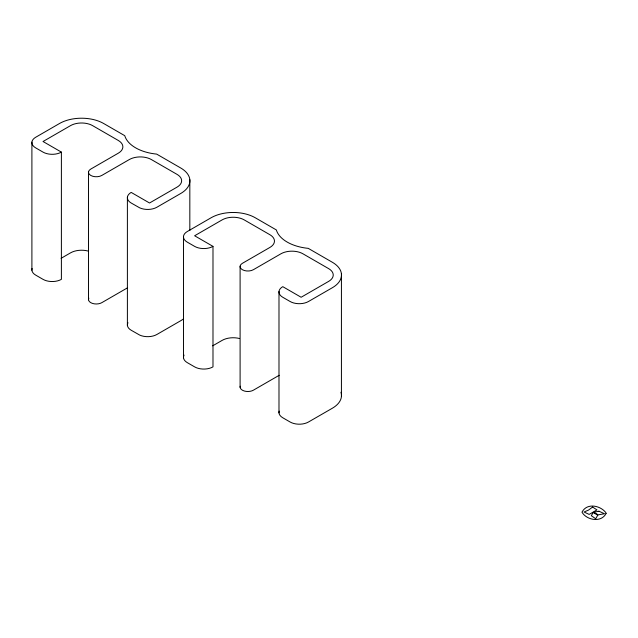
<?xml version="1.0" encoding="UTF-8"?>
<svg xmlns="http://www.w3.org/2000/svg" width="638" height="638" viewBox="0 0 638 638"><rect width="100%" height="100%" fill="white"/><g stroke="black" fill="none" stroke-linecap="round" stroke-linejoin="round"><path stroke-width="0.96" d="M61.088 258.318L70.555 252.855A15.583 8.996 0 0 1 87.964 251.013M127.6 287.77L101.793 302.675A7.792 4.498 0 0 1 92.255 303.337A7.792 4.498 0 0 1 88.841 298.153M212.685 345.836L222.152 340.373A15.583 8.996 0 0 1 239.561 338.531M279.197 375.296L253.39 390.193A7.792 4.498 0 0 1 244.258 390.998A7.792 4.498 0 0 1 240.215 386.205M61.392 152.115L43.025 141.508L70.555 125.622A15.583 8.996 0 0 1 92.59 125.622L118.301 140.464A15.583 8.996 0 0 1 118.301 153.184L90.771 169.078A7.792 4.498 0 0 0 90.771 175.442A7.792 4.498 0 0 0 101.793 175.442L129.315 159.548A15.583 8.996 0 0 1 151.358 159.548L177.061 174.389A15.583 8.996 0 0 1 177.069 187.117L149.539 203.004L131.173 192.405A12.983 7.497 0 0 0 131.173 203.004L139.69 207.844A12.983 7.497 0 0 0 156.884 207.246L180.761 193.466A31.166 17.992 0 0 0 180.761 168.017L156.653 154.101A38.958 22.489 0 0 1 124.753 135.687L103.627 123.485A31.166 17.992 0 0 0 59.549 123.485L35.68 137.274A12.983 7.497 0 0 0 35.68 147.872L43.025 152.115A12.983 7.497 0 0 0 61.392 152.115L61.392 279.348A12.983 7.497 0 0 1 43.025 279.348L35.68 275.106A12.983 7.497 0 0 1 32.091 268.454M212.988 246.372L194.622 235.765L222.152 219.879A15.583 8.996 0 0 1 244.187 219.879L269.898 234.72A15.583 8.996 0 0 1 269.898 247.44L242.368 263.334A7.792 4.498 0 0 0 242.368 269.699A7.792 4.498 0 0 0 253.39 269.699L280.911 253.804A15.583 8.996 0 0 1 302.954 253.804L328.666 268.646A15.583 8.996 0 0 1 328.666 281.374L301.136 297.26L282.77 286.661A12.983 7.497 0 0 0 282.77 297.26L290.115 301.503A12.983 7.497 0 0 0 308.481 301.503L332.358 287.722A31.166 17.992 0 0 0 332.358 262.274L308.25 248.357A38.958 22.489 0 0 1 276.35 229.943L255.224 217.741A31.166 17.992 0 0 0 211.154 217.741L187.277 231.53A12.983 7.497 0 0 0 187.277 242.129L194.622 246.372A12.983 7.497 0 0 0 212.988 246.372L212.988 366.874A12.983 7.497 0 0 1 194.622 366.874L187.277 362.631A12.983 7.497 0 0 1 184.063 355.095M341.426 273.909L341.426 396.581M278.989 291.51L278.989 412.914M240.103 266.245L240.103 387.29M189.829 179.653L189.829 230.533M183.497 236.379L183.497 357.782M127.393 197.254L127.393 325.388M88.507 171.989L88.507 299.764M31.9 142.122L31.9 270.257M340.971 392.25A31.166 17.992 0 0 1 332.358 408.224L308.481 422.005A12.983 7.497 0 0 1 290.115 422.005L282.77 417.762A12.983 7.497 0 0 1 279.181 411.111M183.25 319.072A31.166 17.992 0 0 1 180.761 320.699L156.884 334.479A12.983 7.497 0 0 1 139.69 335.078L131.173 330.237A12.983 7.497 0 0 1 127.959 322.708M606.1 513.407C601.419 522.961 586.665 520.289 581.984 512.178C586.793 502.72 600.031 505.328 605.749 512.466L606.1 513.407M597.758 515.177L595.709 518.742L591.33 515.711L593.196 512.489L597.758 515.177M592.59 507.043L588.515 510.097L584.041 512.003L589.161 514.411L596.969 509.906L592.59 507.043M598.962 511.213L593.715 512.234L598.221 514.834L604.513 513.757L598.962 511.213"/></g></svg>
